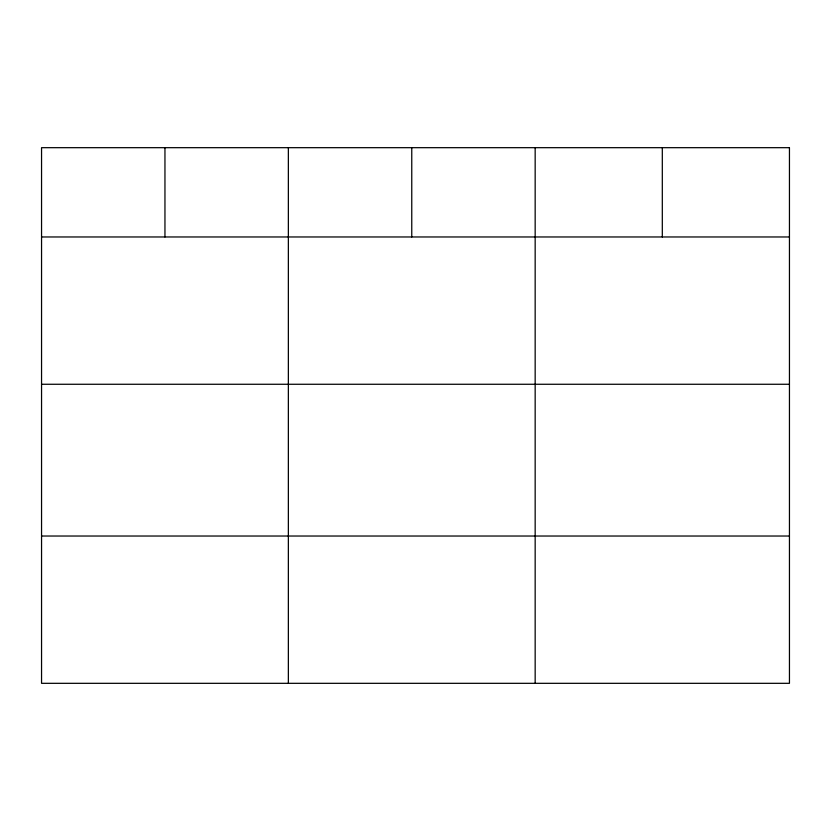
<?xml version="1.0" encoding="UTF-8"?>
<svg xmlns="http://www.w3.org/2000/svg" width="831" height="831" viewBox="0 0 831 831"><rect width="100%" height="100%" fill="white"/><g stroke="black" fill="none" stroke-linecap="round" stroke-linejoin="round"><path stroke-width="1.25" d="M41.55 236.97L789.45 236.97M41.55 384.265L789.45 384.265M41.55 536.026L789.45 536.026M662.307 147.679L662.307 236.97M535.164 147.679L535.164 683.321M411.76 147.679L411.76 236.97M288.357 147.679L288.357 683.321M164.954 147.679L164.954 236.97M789.45 147.679L41.55 147.679L41.55 683.321L789.45 683.321L789.45 147.679"/></g></svg>
